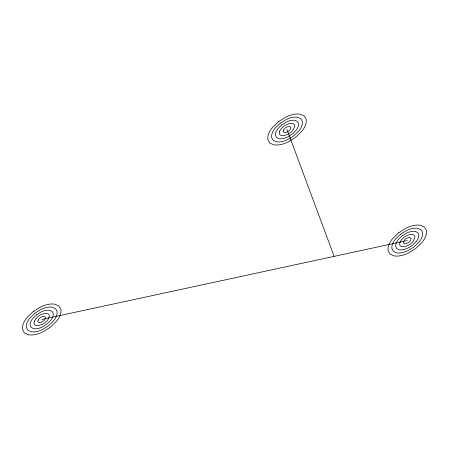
<?xml version="1.0" encoding="UTF-8"?>
<svg xmlns="http://www.w3.org/2000/svg" width="449" height="449" viewBox="0 0 449 449"><rect width="100%" height="100%" fill="white"/><g stroke="black" fill="none" stroke-linecap="round" stroke-linejoin="round"><path stroke-width="0.67" d="M41.695 319.48L407.243 240.585M286.99 129.52L334.135 256.362M34.382 321.057L34.017 323.409L34.758 324.851L36.397 325.604C42.178 325.8 48.874 321.478 49.396 315.406L48.632 314.109L46.993 313.357C41.768 313.076 36.779 316.545 34.382 321.057M38.042 320.272L37.856 321.445L38.227 322.169L39.046 322.539C41.937 322.64 45.287 320.479 45.545 317.443L44.344 316.422C41.735 316.281 39.237 318.015 38.042 320.272M279.676 131.097L279.312 133.448L280.053 134.891L281.691 135.643C287.472 135.839 294.168 131.518 294.69 125.445L293.927 124.148L292.288 123.396C287.063 123.116 282.073 126.584 279.676 131.097M283.336 130.311L283.151 131.484L283.521 132.208L284.34 132.578C287.231 132.68 290.582 130.519 290.84 127.482L289.639 126.461C287.029 126.315 284.531 128.049 283.336 130.311M399.936 242.163L399.571 244.514L400.306 245.962L401.945 246.709C407.726 246.905 414.427 242.589 414.943 236.516L414.18 235.214L412.547 234.462C407.316 234.182 402.326 237.65 399.936 242.163M403.589 241.377L403.404 242.55L403.774 243.274L404.594 243.65C407.484 243.745 410.835 241.584 411.093 238.548L409.892 237.527C407.282 237.386 404.785 239.121 403.589 241.377M33.192 311.628L26.923 317.662A26.171 21.642 -11.6 0 0 23.421 323.426A16.708 13.818 -11.6 0 0 22.506 329.297L24.353 332.911L28.444 334.786A16.708 13.818 -11.6 0 0 35.443 334.533A26.171 21.642 -11.6 0 0 42.537 332.086L50.198 327.332L56.467 321.299A26.171 21.642 -11.6 0 0 59.975 315.535A17.741 14.677 -11.6 0 0 60.941 309.299L59.038 306.05L54.946 304.175A16.708 13.818 -11.6 0 0 47.948 304.428A26.171 21.642 -11.6 0 0 40.853 306.88L33.192 311.628M34.893 313.2L29.881 318.027A20.935 17.315 -11.6 0 0 27.075 322.635A13.369 11.057 -11.6 0 0 26.345 327.332L27.821 330.228L31.099 331.727A13.369 11.057 -11.6 0 0 36.695 331.519A20.935 17.315 -11.6 0 0 42.369 329.56L48.498 325.761L53.51 320.934A20.935 17.315 -11.6 0 0 56.316 316.326A14.194 11.741 -11.6 0 0 57.09 311.337L55.569 308.732L52.297 307.239A13.369 11.057 -11.6 0 0 46.696 307.442A20.935 17.315 -11.6 0 0 41.022 309.4L34.893 313.2M36.594 314.766L32.833 318.392A15.704 12.987 -11.6 0 0 30.728 321.849A10.024 8.29 -11.6 0 0 30.184 325.373L31.29 327.54L33.748 328.662A10.024 8.29 -11.6 0 0 37.946 328.511A15.704 12.987 -11.6 0 0 42.2 327.04L46.797 324.195L50.557 320.569A15.704 12.987 -11.6 0 0 52.662 317.112A10.647 8.806 -11.6 0 0 53.246 313.374L52.101 311.421L49.643 310.298A10.024 8.29 -11.6 0 0 45.444 310.45A15.704 12.987 -11.6 0 0 41.19 311.92L36.594 314.766M278.487 121.668L272.217 127.701A26.171 21.642 -11.6 0 0 268.715 133.465A16.708 13.818 -11.6 0 0 267.8 139.336L269.647 142.95L273.738 144.825A16.708 13.818 -11.6 0 0 280.737 144.572A26.171 21.642 -11.6 0 0 287.831 142.12L295.493 137.372L301.762 131.338A26.171 21.642 -11.6 0 0 305.269 125.574A17.741 14.677 -11.6 0 0 306.235 119.339L304.338 116.089L300.241 114.214A16.708 13.818 -11.6 0 0 293.242 114.467A26.171 21.642 -11.6 0 0 286.148 116.914L278.487 121.668M280.187 123.239L275.175 128.066A20.935 17.315 -11.6 0 0 272.369 132.674A13.369 11.057 -11.6 0 0 271.639 137.372L273.115 140.268L276.393 141.761A13.369 11.057 -11.6 0 0 281.989 141.558A20.935 17.315 -11.6 0 0 287.663 139.6L293.792 135.8L298.804 130.973A20.935 17.315 -11.6 0 0 301.61 126.365A14.194 11.741 -11.6 0 0 302.39 121.376L300.864 118.772L297.592 117.273A13.369 11.057 -11.6 0 0 291.99 117.481A20.935 17.315 -11.6 0 0 286.316 119.44L280.187 123.239M281.888 124.805L278.127 128.431A15.704 12.987 -11.6 0 0 276.023 131.888A10.024 8.29 -11.6 0 0 275.478 135.407L276.584 137.579L279.042 138.702A10.024 8.29 -11.6 0 0 283.24 138.55A15.704 12.987 -11.6 0 0 287.495 137.08L292.091 134.234L295.852 130.608A15.704 12.987 -11.6 0 0 297.956 127.151A10.647 8.806 -11.6 0 0 298.54 123.413L297.395 121.46L294.942 120.338A10.024 8.29 -11.6 0 0 290.739 120.489A15.704 12.987 -11.6 0 0 286.484 121.96L281.888 124.805M398.74 232.734L392.477 238.773A26.171 21.642 -11.6 0 0 388.969 244.531A16.708 13.818 -11.6 0 0 388.054 250.402L389.9 254.016L393.998 255.891A16.708 13.818 -11.6 0 0 400.991 255.638A26.171 21.642 -11.6 0 0 408.085 253.191L415.746 248.443L422.015 242.404A26.171 21.642 -11.6 0 0 425.523 236.64A17.741 14.677 -11.6 0 0 426.494 230.404L424.591 227.155L420.494 225.28A16.708 13.818 -11.6 0 0 413.495 225.533A26.171 21.642 -11.6 0 0 406.401 227.985L398.74 232.734M400.441 234.305L395.429 239.132A20.935 17.315 -11.6 0 0 392.622 243.74A13.369 11.057 -11.6 0 0 391.893 248.443L393.369 251.333L396.647 252.832A13.369 11.057 -11.6 0 0 402.242 252.63A20.935 17.315 -11.6 0 0 407.916 250.671L414.045 246.871L419.063 242.039A20.935 17.315 -11.6 0 0 421.869 237.431A14.194 11.741 -11.6 0 0 422.644 232.442L421.123 229.843L417.845 228.345A13.369 11.057 -11.6 0 0 412.244 228.547A20.935 17.315 -11.6 0 0 406.57 230.505L400.441 234.305M402.141 235.877L398.381 239.497A15.704 12.987 -11.6 0 0 396.276 242.954A10.024 8.29 -11.6 0 0 395.732 246.479L396.837 248.645L399.296 249.767A10.024 8.29 -11.6 0 0 403.494 249.616A15.704 12.987 -11.6 0 0 407.748 248.151L412.345 245.3L416.105 241.674A15.704 12.987 -11.6 0 0 418.21 238.223A10.647 8.806 -11.6 0 0 418.794 234.479L417.654 232.526L415.196 231.403A10.024 8.29 -11.6 0 0 410.998 231.555A15.704 12.987 -11.6 0 0 406.738 233.025L402.141 235.877"/></g></svg>
